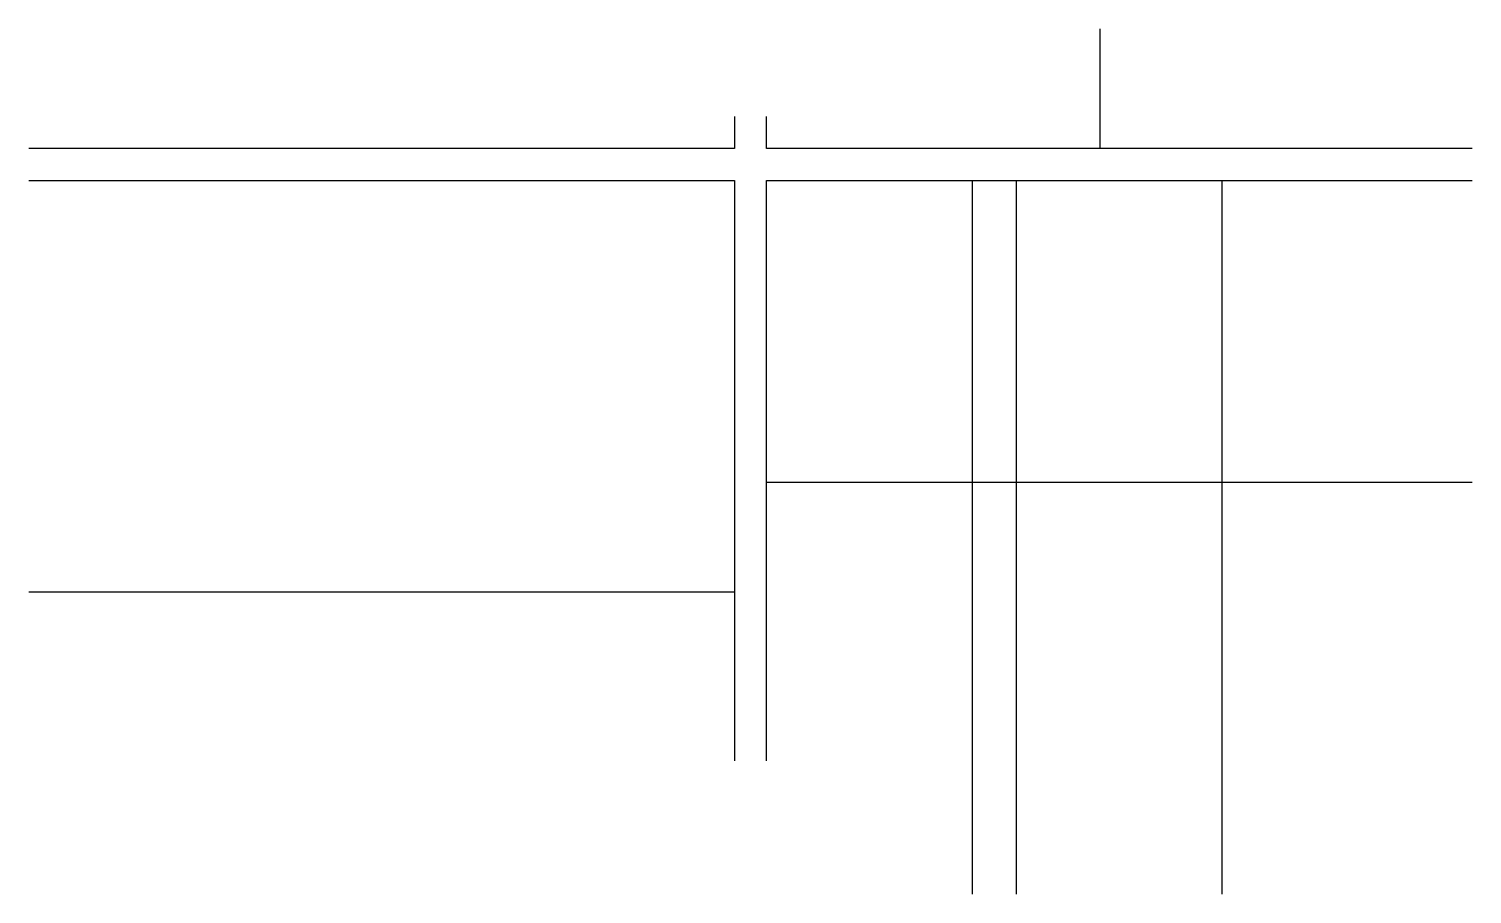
# Model space of a CAD drawing. Header units: metres. Extents: x 4509 to 5364, y 2299 to 2812.
import ezdxf

# ---------------------------------------------------------------- set-up
doc = ezdxf.new("R2010")
doc.units = ezdxf.units.M
doc.layers.add('3', color=7, linetype='Continuous')
doc.layers.add('Painéis', color=7, linetype='Continuous')

msp = doc.modelspace()

# ---------------------------------------------------------------- linework, layer by layer
at = {"layer": '3', "color": 7, "lineweight": 25}
for points in [[(4926.54, 2759.98), (4926.54, 2740.98)], [(4945.54, 2740.98), (4945.54, 2759.98)], [(4926.54, 2740.98), (4508.54, 2740.98)], [(5363.54, 2740.98), (4945.54, 2740.98)], [(4508.54, 2721.98), (4926.54, 2721.98)], [(4926.54, 2721.98), (4926.54, 2377.98)], [(4945.54, 2721.98), (5363.54, 2721.98)], [(4945.54, 2377.98), (4945.54, 2721.98)]]:
    msp.add_lwpolyline(points, dxfattribs=at)
at = {"layer": 'Painéis', "color": 7, "lineweight": 25}
for p, q in [((5143.04, 2811.98), (5143.04, 2740.98)), ((5067.54, 2298.98), (5067.54, 2721.98)), ((5093.54, 2298.98), (5093.54, 2721.98)), ((5215.54, 2298.98), (5215.54, 2721.98)), ((5363.54, 2542.98), (4945.54, 2542.98)), ((4926.54, 2477.98), (4508.53, 2477.98))]:
    msp.add_line(p, q, dxfattribs=at)

doc.saveas('drawing.dxf')
